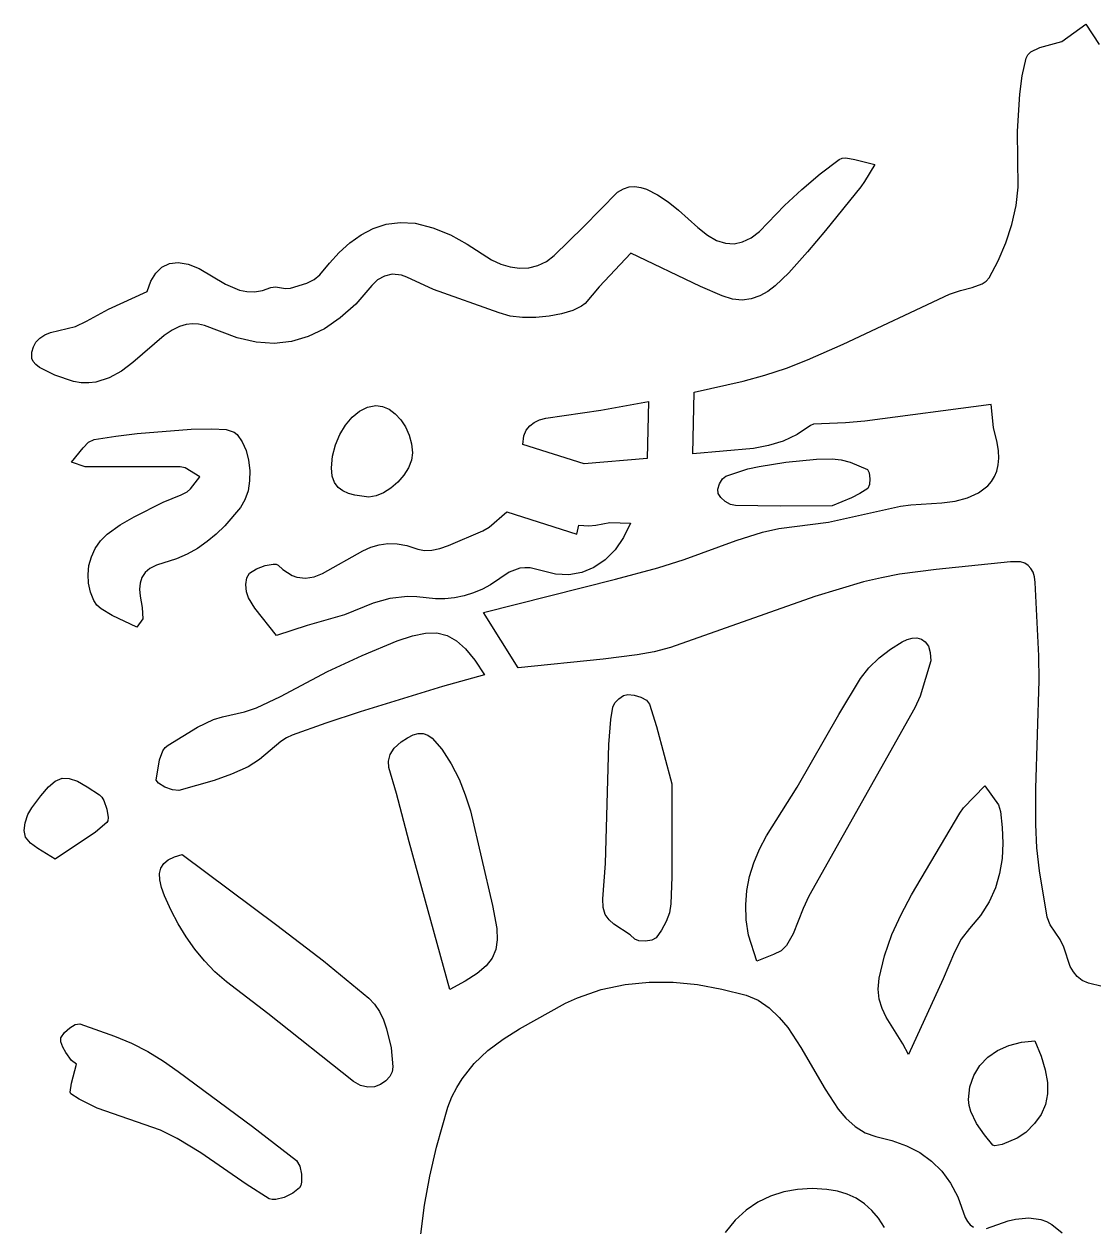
# Model space of a CAD drawing. Header units: centimetres. Extents: x 3 to 18, y 0.8 to 29.
# Drawn here: x 6.484 to 10.312, y 24.682 to 28.987 of the extents above; entities that cross this region are included whole.
import ezdxf

# ---------------------------------------------------------------- set-up
doc = ezdxf.new("R2010")
doc.units = ezdxf.units.CM
doc.layers.add('CUT', color=7, linetype='Continuous')

msp = doc.modelspace()

# ---------------------------------------------------------------- linework, layer by layer
at = {"layer": 'CUT'}
for points in [[(10.340801, 25.543384), (10.292077, 25.554303), (10.269846, 25.564343), (10.252159, 25.578052), (10.238222, 25.594904), (10.227236, 25.614376), (10.204028, 25.683254), (10.191025, 25.71109), (10.154698, 25.763776), (10.143875, 25.791423), (10.117036, 25.956155), (10.107995, 26.039019), (10.103751, 26.121932), (10.104394, 26.250954), (10.116311, 26.638248), (10.114855, 26.725764), (10.101094, 26.988373), (10.098842, 27.008434), (10.093956, 27.025312), (10.086499, 27.03906), (10.076539, 27.04973), (10.064141, 27.057371), (10.04937, 27.062037), (10.012971, 27.062648), (9.747821, 27.035327), (9.616242, 27.017789), (9.55134, 27.005694), (9.487274, 26.990484), (9.313004, 26.938014), (8.796561, 26.756012), (8.737988, 26.74038), (8.67782, 26.729541), (8.556004, 26.713979), (8.251389, 26.682707), (8.127345, 26.880866), (8.600534, 27.000074), (8.751573, 27.041162), (8.845836, 27.07109), (9.032281, 27.138306), (9.126483, 27.168507), (9.184361, 27.181258), (9.362531, 27.204511), (9.62017, 27.261389), (9.656712, 27.266426), (9.767961, 27.272951), (9.8151, 27.279326), (9.859393, 27.291269), (9.898912, 27.309506), (9.931734, 27.334766), (9.945032, 27.350255), (9.955933, 27.367772), (9.964196, 27.387408), (9.969582, 27.409253), (9.97185, 27.433398), (9.970758, 27.459934), (9.966066, 27.488952), (9.952134, 27.543352), (9.943605, 27.625655), (9.492361, 27.565161), (9.422377, 27.55961), (9.30888, 27.555066), (9.297983, 27.550252), (9.249834, 27.517564), (9.19951, 27.494111), (9.147435, 27.478139), (9.094034, 27.467893), (8.876076, 27.449104), (8.880874, 27.669333), (9.056752, 27.708689), (9.134855, 27.73032), (9.211786, 27.755508), (9.286925, 27.784684), (9.414958, 27.841234), (9.794994, 28.020573), (9.834141, 28.033851), (9.875757, 28.044486), (9.912447, 28.057592), (9.926635, 28.066669), (9.936819, 28.07828), (9.969355, 28.13899), (9.996474, 28.203286), (10.017923, 28.269814), (10.033452, 28.337217), (10.040336, 28.402535), (10.038565, 28.603011), (10.04617, 28.735977), (10.054456, 28.801538), (10.069115, 28.865131), (10.075482, 28.876705), (10.086509, 28.88676), (10.118716, 28.902979), (10.196958, 28.924527), (10.282205, 28.986707), (10.330506, 28.914111)], [(7.903555, 24.656911), (7.916271, 24.760325), (7.93534, 24.863783), (7.959463, 24.967564), (8.000044, 25.111514), (8.014972, 25.147932), (8.031989, 25.181446), (8.050955, 25.212293), (8.094172, 25.266943), (8.143498, 25.313795), (8.19781, 25.354759), (8.255985, 25.391747), (8.421441, 25.483408), (8.463635, 25.502341), (8.54852, 25.531547), (8.634006, 25.54996), (8.720022, 25.558486), (8.806494, 25.558027), (8.893351, 25.549488), (8.98052, 25.533773), (9.067929, 25.511786), (9.109905, 25.493812), (9.149817, 25.466199), (9.185879, 25.432322), (9.216306, 25.395554), (9.263513, 25.324073), (9.350071, 25.175377), (9.396903, 25.10357), (9.423964, 25.071408), (9.45696, 25.042183), (9.493472, 25.019304), (9.531081, 25.006181), (9.588931, 24.992164), (9.64152, 24.972964), (9.688816, 24.948324), (9.730789, 24.917988), (9.767405, 24.881701), (9.798632, 24.839206), (9.82444, 24.790247), (9.851304, 24.716592), (9.859344, 24.70161), (9.869044, 24.689787), (9.880532, 24.681283)], [(9.562248, 24.680319), (9.541301, 24.713264), (9.517449, 24.74166), (9.490748, 24.765542), (9.461256, 24.784944), (9.42903, 24.799903), (9.394127, 24.810453), (9.356604, 24.816629), (9.303091, 24.819465), (9.251381, 24.816578), (9.201712, 24.807683), (9.154323, 24.792491), (9.109453, 24.770717), (9.067339, 24.742072), (9.028219, 24.706271), (8.992332, 24.663025)], [(9.92702, 24.677314), (10.005269, 24.703955), (10.03156, 24.710396), (10.07935, 24.715455), (10.122002, 24.70946), (10.141872, 24.702084), (10.161022, 24.691665), (10.197914, 24.661327)]]:
    msp.add_lwpolyline(points, dxfattribs=at)
for points in [[(7.946931, 28.258112), (8.009645, 28.232425), (8.069794, 28.199497), (8.156888, 28.142715), (8.189534, 28.127806), (8.223133, 28.11786), (8.256968, 28.113319), (8.290321, 28.114623), (8.322475, 28.122216), (8.352715, 28.136537), (8.380322, 28.158028), (8.485499, 28.260642), (8.607632, 28.385215), (8.628225, 28.397351), (8.648916, 28.403679), (8.669593, 28.404989), (8.690148, 28.402069), (8.710472, 28.395706), (8.749988, 28.375808), (8.788408, 28.350039), (8.824929, 28.32102), (8.894568, 28.258386), (8.928608, 28.230845), (8.961378, 28.212147), (8.993142, 28.202113), (9.024163, 28.200562), (9.054702, 28.207313), (9.085022, 28.222188), (9.115386, 28.245005), (9.204695, 28.337035), (9.266954, 28.395297), (9.332191, 28.450241), (9.399764, 28.50174), (9.410666, 28.506484), (9.42419, 28.507615), (9.456761, 28.502262), (9.527637, 28.483655), (9.491251, 28.422907), (9.47745, 28.404018), (9.351636, 28.248089), (9.287337, 28.171382), (9.220543, 28.097023), (9.171375, 28.050142), (9.14448, 28.030294), (9.115857, 28.0144), (9.085365, 28.00363), (9.052863, 27.999153), (9.018211, 28.002139), (8.981268, 28.013758), (8.904239, 28.048117), (8.655094, 28.167373), (8.541878, 28.045923), (8.49087, 27.986566), (8.478695, 27.977769), (8.446826, 27.962238), (8.407125, 27.949872), (8.362227, 27.941169), (8.314768, 27.936626), (8.26738, 27.936741), (8.222699, 27.942012), (8.18336, 27.952936), (7.949057, 28.036558), (7.853966, 28.081322), (7.834893, 28.087797), (7.80138, 28.091583), (7.773103, 28.085157), (7.748929, 28.070929), (7.727727, 28.051308), (7.67063, 27.984199), (7.615446, 27.934996), (7.558894, 27.896304), (7.500709, 27.86821), (7.440631, 27.850801), (7.378396, 27.844166), (7.313742, 27.84839), (7.246407, 27.863561), (7.129544, 27.907929), (7.10783, 27.913005), (7.086178, 27.914527), (7.063843, 27.911832), (7.040081, 27.904257), (7.01415, 27.891139), (6.985304, 27.871815), (6.872928, 27.775554), (6.832139, 27.745189), (6.788349, 27.720912), (6.740754, 27.705859), (6.715279, 27.702772), (6.688553, 27.703167), (6.660475, 27.707436), (6.594022, 27.7301), (6.53952, 27.757697), (6.525955, 27.768042), (6.51651, 27.778725), (6.512278, 27.789606), (6.512149, 27.812271), (6.517064, 27.831926), (6.526581, 27.848707), (6.540259, 27.862749), (6.557657, 27.874188), (6.578334, 27.883161), (6.668104, 27.904886), (6.70745, 27.923431), (6.785562, 27.966014), (6.924478, 28.029277), (6.937461, 28.066529), (6.955109, 28.095842), (6.977352, 28.11689), (7.004122, 28.129351), (7.035349, 28.132898), (7.070963, 28.127208), (7.110897, 28.111955), (7.204567, 28.05641), (7.254915, 28.034678), (7.281123, 28.02917), (7.308401, 28.028358), (7.337033, 28.033084), (7.367304, 28.044191), (7.38303, 28.046658), (7.419556, 28.04094), (7.436765, 28.041938), (7.495575, 28.059559), (7.522158, 28.072142), (7.542395, 28.089532), (7.576237, 28.130752), (7.611795, 28.169075), (7.649462, 28.203352), (7.689628, 28.232429), (7.732685, 28.255158), (7.779026, 28.270387), (7.829041, 28.276965), (7.883122, 28.273741)], [(8.29317, 27.548706), (8.309129, 27.560889), (8.328376, 27.570087), (8.350634, 27.576877), (8.547641, 27.605416), (8.717468, 27.635861), (8.713049, 27.432189), (8.488425, 27.412598), (8.267988, 27.48229), (8.272222, 27.51307), (8.280775, 27.532958)], [(7.743522, 27.298182), (7.717621, 27.294167), (7.666865, 27.300784), (7.644113, 27.306843), (7.624026, 27.315867), (7.607294, 27.328706), (7.594602, 27.34621), (7.586638, 27.369228), (7.584089, 27.398609), (7.588001, 27.440598), (7.598159, 27.480852), (7.613705, 27.518223), (7.633779, 27.551559), (7.657523, 27.579712), (7.684076, 27.601529), (7.712581, 27.615862), (7.742179, 27.62156), (7.76631, 27.618506), (7.789746, 27.608365), (7.811737, 27.5921), (7.831534, 27.570672), (7.84839, 27.545042), (7.861554, 27.516171), (7.870279, 27.485021), (7.873816, 27.452552), (7.870252, 27.426089), (7.85939, 27.398925), (7.842599, 27.372362), (7.821247, 27.347704), (7.796705, 27.326253), (7.77034, 27.309312)], [(6.889123, 27.521359), (7.081461, 27.537568), (7.15561, 27.538815), (7.207004, 27.536333), (7.235147, 27.526437), (7.245754, 27.518131), (7.264313, 27.492185), (7.278204, 27.460914), (7.287334, 27.426017), (7.291608, 27.389195), (7.290932, 27.352147), (7.285213, 27.316575), (7.274356, 27.284177), (7.258268, 27.256655), (7.20226, 27.191147), (7.171622, 27.161566), (7.139087, 27.134612), (7.104552, 27.11067), (7.067911, 27.090124), (7.029061, 27.073358), (6.957254, 27.050992), (6.933735, 27.038626), (6.91666, 27.023703), (6.905348, 27.006274), (6.899121, 26.986384), (6.897298, 26.964081), (6.899199, 26.939412), (6.90631, 26.899052), (6.908716, 26.858023), (6.886896, 26.828894), (6.79862, 26.870632), (6.759293, 26.893875), (6.74413, 26.907718), (6.733225, 26.923662), (6.721206, 26.954045), (6.714365, 26.98554), (6.712697, 27.017503), (6.716194, 27.04929), (6.72485, 27.080256), (6.738658, 27.109757), (6.757614, 27.137148), (6.781709, 27.161786), (6.827417, 27.195319), (6.877519, 27.223784), (6.981541, 27.2759), (7.046547, 27.302481), (7.066907, 27.313278), (7.079819, 27.324112), (7.112335, 27.366277), (7.060458, 27.398214), (7.042985, 27.402355), (6.702732, 27.402464), (6.653258, 27.418923), (6.695491, 27.470217), (6.714735, 27.490146), (6.734921, 27.500358), (6.811739, 27.512389)], [(9.028724, 27.263677), (9.010916, 27.268028), (8.992757, 27.278222), (8.977126, 27.29205), (8.9669, 27.307305), (8.966357, 27.322266), (8.972578, 27.341301), (8.983053, 27.358794), (8.995271, 27.369126), (9.073426, 27.394582), (9.113649, 27.403926), (9.209111, 27.419257), (9.319672, 27.430302), (9.374927, 27.431483), (9.407385, 27.427912), (9.439833, 27.41911), (9.50197, 27.392263), (9.507933, 27.380815), (9.510413, 27.359964), (9.508907, 27.33852), (9.502911, 27.325295), (9.474738, 27.30724), (9.444618, 27.291828), (9.375065, 27.262574), (9.189668, 27.261003)], [(7.892197, 27.108117), (7.916282, 27.102866), (7.943095, 27.104086), (7.971988, 27.110457), (8.002313, 27.120656), (8.125003, 27.173288), (8.148311, 27.186138), (8.211648, 27.241802), (8.461329, 27.161222), (8.46891, 27.194034), (8.504125, 27.191052), (8.529975, 27.193643), (8.579246, 27.20337), (8.653146, 27.201073), (8.628892, 27.149175), (8.598435, 27.105167), (8.562711, 27.069457), (8.522653, 27.042452), (8.479196, 27.024557), (8.433276, 27.016181), (8.385825, 27.017729), (8.295239, 27.040496), (8.276012, 27.041498), (8.257435, 27.039382), (8.220099, 27.025328), (8.152973, 26.979513), (8.123617, 26.964028), (8.091747, 26.951138), (8.058218, 26.941041), (8.023884, 26.933939), (7.989599, 26.93003), (7.956217, 26.929514), (7.889296, 26.936842), (7.855838, 26.937944), (7.79296, 26.931512), (7.733002, 26.914912), (7.630534, 26.872745), (7.496815, 26.834888), (7.38742, 26.798983), (7.309438, 26.897075), (7.28668, 26.933096), (7.279521, 26.954914), (7.277534, 26.981149), (7.280923, 27.005444), (7.289893, 27.021444), (7.315276, 27.036933), (7.346417, 27.048905), (7.37502, 27.054339), (7.385777, 27.053661), (7.392787, 27.050216), (7.409795, 27.034419), (7.443091, 27.0134), (7.459372, 27.007594), (7.491181, 27.003932), (7.521964, 27.008925), (7.55169, 27.020242), (7.695507, 27.102198), (7.725072, 27.114636), (7.754924, 27.123365), (7.785813, 27.127731), (7.818488, 27.12708), (7.8537, 27.12076)], [(7.315641, 26.540274), (7.40088, 26.580005), (7.569966, 26.669874), (7.693682, 26.72709), (7.819323, 26.779474), (7.873503, 26.797449), (7.920211, 26.807073), (7.961021, 26.807773), (7.997507, 26.79898), (8.031244, 26.780124), (8.063806, 26.750633), (8.096768, 26.709938), (8.131703, 26.657468), (7.980638, 26.615907), (7.68596, 26.52519), (7.564073, 26.485423), (7.443435, 26.442352), (7.42226, 26.432261), (7.402283, 26.419144), (7.326643, 26.354828), (7.285987, 26.328449), (7.226104, 26.302301), (7.164341, 26.279978), (7.037894, 26.244304), (7.01478, 26.246121), (6.987618, 26.25663), (6.9652, 26.270153), (6.956316, 26.281011), (6.968383, 26.353629), (6.980705, 26.38562), (6.989181, 26.397906), (6.999483, 26.406716), (7.104649, 26.47126), (7.162205, 26.497898), (7.193829, 26.508045), (7.272199, 26.525448)], [(9.542851, 26.718977), (9.583414, 26.750136), (9.625926, 26.776707), (9.643258, 26.78477), (9.661064, 26.789506), (9.678462, 26.790195), (9.694567, 26.786119), (9.708496, 26.776562), (9.719365, 26.760805), (9.726292, 26.73813), (9.728392, 26.707819), (9.690216, 26.581926), (9.671052, 26.539768), (9.292197, 25.866488), (9.27154, 25.822425), (9.235506, 25.73151), (9.212293, 25.689618), (9.192297, 25.670908), (9.165134, 25.657085), (9.105618, 25.632977), (9.076332, 25.726677), (9.067869, 25.781496), (9.065829, 25.834555), (9.069892, 25.886096), (9.07974, 25.936362), (9.095052, 25.985593), (9.115509, 26.034031), (9.140791, 26.08192), (9.250287, 26.256087), (9.399332, 26.516267), (9.476639, 26.644608), (9.506505, 26.683659)], [(8.667057, 26.585302), (8.691084, 26.577895), (8.711212, 26.566966), (8.722185, 26.553596), (8.746759, 26.473212), (8.800955, 26.268222), (8.801724, 25.935237), (8.798531, 25.838441), (8.792977, 25.806683), (8.780932, 25.775073), (8.764413, 25.744803), (8.745435, 25.717066), (8.730508, 25.708621), (8.707163, 25.70476), (8.683743, 25.705922), (8.668592, 25.712549), (8.65206, 25.727872), (8.59379, 25.765932), (8.576759, 25.781183), (8.563567, 25.800318), (8.555798, 25.824896), (8.555037, 25.856479), (8.563655, 25.98277), (8.576327, 26.408266), (8.583853, 26.498363), (8.590858, 26.542802), (8.598141, 26.557855), (8.612031, 26.572574), (8.628716, 26.583734), (8.644385, 26.588106)], [(8.136685, 25.616462), (8.104766, 25.589356), (8.061799, 25.561835), (8.006737, 25.532392), (7.86189, 26.06063), (7.816467, 26.233985), (7.788576, 26.326046), (7.788048, 26.349392), (7.793957, 26.372584), (7.808234, 26.395481), (7.832807, 26.417939), (7.855608, 26.433133), (7.875951, 26.44325), (7.894407, 26.448201), (7.911548, 26.447894), (7.927947, 26.442241), (7.944174, 26.431151), (7.978405, 26.392302), (8.012546, 26.339524), (8.040257, 26.284898), (8.062668, 26.228733), (8.08091, 26.171339), (8.159866, 25.832944), (8.174873, 25.750888), (8.176652, 25.710367), (8.171579, 25.675461), (8.158607, 25.644662)], [(6.488662, 26.077748), (6.483879, 26.100552), (6.487649, 26.128898), (6.497628, 26.157845), (6.511476, 26.182458), (6.543658, 26.225597), (6.570972, 26.257292), (6.595579, 26.277931), (6.619639, 26.287902), (6.645312, 26.287593), (6.67476, 26.277394), (6.710141, 26.257692), (6.753616, 26.228875), (6.761824, 26.220568), (6.769166, 26.208342), (6.780185, 26.177592), (6.784541, 26.147538), (6.783554, 26.136183), (6.780102, 26.129094), (6.739014, 26.094536), (6.59552, 25.998123), (6.533235, 26.036259), (6.507053, 26.055302)], [(9.772792, 25.570008), (9.64863, 25.298977), (9.627627, 25.337099), (9.568076, 25.433592), (9.553553, 25.464479), (9.543782, 25.497068), (9.540015, 25.532764), (9.543505, 25.572969), (9.562389, 25.652893), (9.589028, 25.728487), (9.621799, 25.800662), (9.659079, 25.870327), (9.832144, 26.162774), (9.845623, 26.181752), (9.921972, 26.260996), (9.970012, 26.192619), (9.977889, 26.168726), (9.983896, 26.111724), (9.985834, 26.055793), (9.98288, 26.001076), (9.974212, 25.947715), (9.959007, 25.895855), (9.936443, 25.845637), (9.905698, 25.797206), (9.865948, 25.750705), (9.836363, 25.711595), (9.813282, 25.666083)], [(6.96887, 25.947205), (6.97358, 25.966591), (6.983865, 25.982783), (6.999866, 25.996089), (7.021724, 26.00682), (7.049579, 26.015284), (7.388657, 25.7624), (7.555485, 25.634245), (7.71775, 25.501178), (7.738022, 25.479771), (7.755243, 25.453673), (7.769577, 25.423906), (7.781189, 25.391495), (7.796902, 25.322837), (7.803697, 25.255887), (7.801045, 25.23799), (7.792187, 25.220451), (7.778075, 25.204703), (7.759665, 25.192183), (7.737909, 25.184323), (7.713762, 25.18256), (7.688178, 25.188328), (7.662111, 25.203061), (7.356547, 25.446296), (7.207928, 25.559049), (7.166889, 25.595849), (7.129319, 25.63493), (7.095027, 25.676356), (7.063821, 25.72019), (7.035507, 25.766497), (7.009893, 25.815341), (6.986788, 25.866785), (6.975615, 25.897611), (6.969596, 25.924315)], [(7.36123, 24.783274), (7.27806, 24.835757), (7.115803, 24.947729), (7.032269, 24.999442), (6.971903, 25.028212), (6.745666, 25.107994), (6.680583, 25.139227), (6.651401, 25.159134), (6.648735, 25.164102), (6.653362, 25.196684), (6.670999, 25.265286), (6.653175, 25.278552), (6.633594, 25.306627), (6.622457, 25.326147), (6.615317, 25.344544), (6.615793, 25.359341), (6.628414, 25.377668), (6.64722, 25.394914), (6.667242, 25.406796), (6.683508, 25.40903), (6.807799, 25.365434), (6.868312, 25.339514), (6.926791, 25.309939), (6.982256, 25.27607), (7.035694, 25.238513), (7.301451, 25.042082), (7.458591, 24.91964), (7.47054, 24.899979), (7.476908, 24.87114), (7.476815, 24.842327), (7.474071, 24.830806), (7.469381, 24.822742), (7.4452, 24.803797), (7.414487, 24.788364), (7.384183, 24.780252), (7.371353, 24.780133)], [(10.145512, 25.1993), (10.145675, 25.158241), (10.138165, 25.120453), (10.1228, 25.085339), (10.099399, 25.052301), (10.06778, 25.020743), (10.037561, 25.000418), (9.98368, 24.976985), (9.957157, 24.972119), (9.950597, 24.974469), (9.919778, 25.011701), (9.891433, 25.05276), (9.870798, 25.095574), (9.865007, 25.116993), (9.863106, 25.138074), (9.868281, 25.18375), (9.882063, 25.224484), (9.903652, 25.259974), (9.932252, 25.289913), (9.967064, 25.313998), (10.00729, 25.331924), (10.052132, 25.343385), (10.100793, 25.348078), (10.122889, 25.293622), (10.137856, 25.244228)]]:
    msp.add_lwpolyline(points, close=True, dxfattribs=at)

doc.saveas('drawing.dxf')
